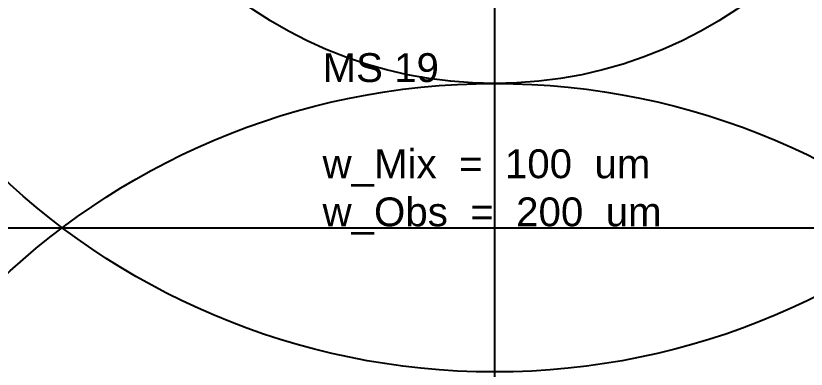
# Model space of a CAD drawing. Header units: millimetres. Extents: x 1000 to 444771, y -11148 to 590229.
# Drawn here: x 198389 to 225810, y 210097 to 222347 of the extents above; entities that cross this region are included whole.
import ezdxf

# ---------------------------------------------------------------- set-up
doc = ezdxf.new("R2010")
doc.units = ezdxf.units.MM
doc.layers.add('CLEAR', color=140, linetype='Continuous')
doc.styles.get("Standard").update_dxf_attribs({"font": 'arial.ttf'})

msp = doc.modelspace()

# ---------------------------------------------------------------- linework, layer by layer
for p, q in [((215000, 278500), (215000, 151500)), ((151500, 215000), (278500, 215000)), ((200000, 215000), (230000, 215000))]:
    msp.add_line(p, q)
for centre, radius in [((215000, 235000), 25000), ((215000, 235000), 15000), ((215000, 195000), 25000), ((215000, 195000), 25000)]:
    msp.add_circle(centre, radius)

# ---------------------------------------------------------------- texts
at = {"layer": 'CLEAR', "insert": (209031, 221052), "char_height": 1000, "attachment_point": 1}
msp.add_mtext_dynamic_manual_height_columns('MS 19\\P\\Pw_Mix  =  100  um\\Pw_Obs  =  200  um', width=17241.97, gutter_width=12.5, heights=[6961], dxfattribs=at)

doc.saveas('drawing.dxf')
